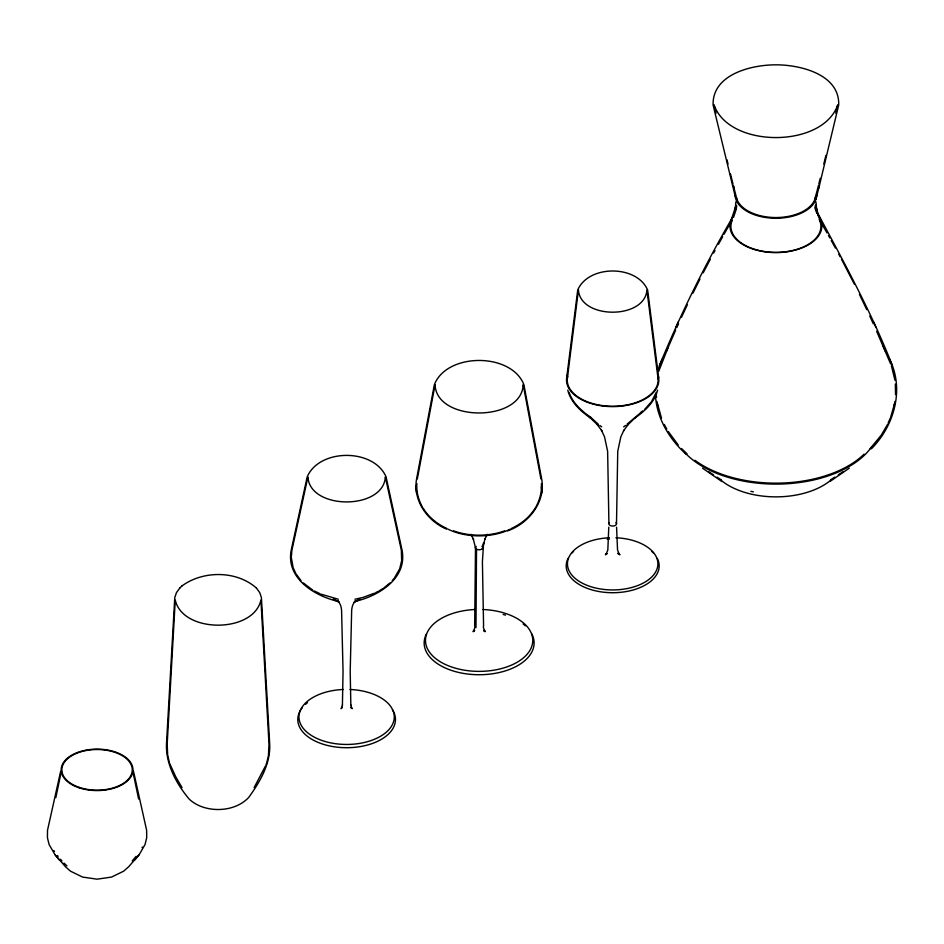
<?xml version="1.0" encoding="UTF-8"?>
<svg xmlns="http://www.w3.org/2000/svg" width="944" height="944" viewBox="0 0 944 944"><rect width="100%" height="100%" fill="white"/><g stroke="black" fill="none" stroke-linecap="round" stroke-linejoin="round"><path stroke-width="1.42" d="M616.503 523.684L617.742 451.315L620.833 436.836L623.913 430.181L623.536 430.806L628.055 424.635M475.977 627.618L476.519 549.16M608.774 527.177L607.83 549.986L606.001 554.458L606.673 553.739L605.399 554.742L607.122 553.644M895.526 394.639L895.349 384.102M291.425 556.169L291.897 550.258L307.897 476.968C309.915 510.232 383.347 510.232 385.353 476.968L401.353 550.258L401.66 560.689L399.796 568.335M735.848 201.91L735.234 209.662L736.013 205.084M446.618 529.136C427.313 521.017 412.634 500.261 416.611 478.832L434.382 384.597C447.043 352.419 511.211 352.419 523.873 384.597L541.644 478.832C545.951 501.948 528.711 523.542 507.601 530.87M416.87 483.588C416.269 491.647 418.393 499.777 422.275 506.822M541.384 483.588C541.986 491.647 539.862 499.777 535.98 506.822M541.372 488.367L541.585 485.948M541.655 493.228L542.281 485.948M342.412 705.074L343.05 671.361L341.575 610.107C341.114 606.272 340.43 603.653 337.704 600.915L339.167 602.319L333.303 599.18L338.53 601.505C314.895 596.171 285.643 578.507 291.212 550.128L307.213 476.826C319.473 448.258 373.789 448.258 386.049 476.826L402.038 550.128C407.607 578.507 378.379 596.171 354.72 601.505L359.959 599.18L354.083 602.319L355.546 600.915C352.82 603.653 352.147 606.272 351.675 610.107L350.2 671.361L350.838 705.074M736.202 209.769L736.686 205.78M567.261 379.04L578.424 290.032C580.56 319.568 644.799 319.568 646.935 290.032L658.098 379.04M566.707 377.647L577.716 290.044C588.478 264.65 636.881 264.65 647.643 290.044L658.652 377.647M893.85 406.498L894.947 401.412M417.307 478.962L435.078 384.668C436.27 422.381 521.831 422.405 523.177 384.668L540.947 478.962M55.826 797.621L61.502 770.564M60.581 771.649L47.507 830.319L47.436 837.753L49.123 844.585L54.882 854.532L65.443 866.71L70.517 871.194L82.6 877.07L97.079 879.171L111.557 877.07L123.629 871.194L128.714 866.71L139.275 854.532L145.022 844.585L146.709 837.753L146.639 830.319L133.576 771.649M835.782 113.256L837.741 104.843C822.873 148.468 728.933 148.468 714.065 104.843L716.012 113.256M735.695 206.406L730.562 221.946M818.814 184.021L820.242 178.298M823.793 163.996L825.917 155.406M818.826 187.962L838.697 105.032C839.841 74.387 800.276 64.758 775.897 64.829C751.389 64.782 712.165 74.352 713.098 105.032L735.199 196.281M341.799 707.493L342.483 704.826M658.711 371.37L668.128 347.439M814.967 199.019L818.46 185.449M815.864 199.42L819.463 185.508M894.499 403.961L890.758 416.823M735.777 210.63L733.547 217.309M657.874 370.85L659.502 365.399C680.364 314.647 704.602 265.299 732.237 217.899M657.602 390.12C654.534 402.356 644.693 411.147 634.781 418.157M266.668 763.059L268.438 755.731L268.981 743.896L260.922 600.042C253.511 633.53 182.664 633.53 175.265 600.042L167.194 743.896L167.643 754.893L169.401 762.776M265.984 764.734L266.562 763.342M656.245 392.397L651.466 401.743L644.528 409.543M265.382 766.127L254.101 787.626M399.371 569.338L394.45 577.952M341.87 707.221L341.044 708.684L342.082 707.74M675.869 327.415L678.299 321.81M659.502 365.399L662.334 358.873M675.68 330.093L666.523 351.121M888.08 423.183L890.298 418.05M142.355 847.051L142.084 847.641M676.765 327.651L678.524 323.768M681.474 317.29L687.444 304.558M692.979 293.124L699.976 279.035M703.186 272.851L710.348 259.222M487.352 534.292L484.709 539.331L485.051 538.682L482.49 548.535L483.611 542.812L482.408 561.704L483.576 625.801C482.089 627.666 487.659 634.604 483.776 630.45L484.827 631.111L483.611 630.533M713.676 253.016L715.009 250.538M887.513 424.47L881.248 435.137L870.179 448.601M718.467 244.272L722.656 236.743M724.048 234.23L732.096 220.153M535.319 507.884C529.785 517.1 521.064 524.05 511.365 528.498M134.898 859.901L139.275 854.532M179.797 588.006L176.457 592.62L174.77 597.552L166.486 743.872C165.684 764.31 176.434 783.921 189.225 799.143C196.93 806.377 207.692 809.468 218.088 809.515C229.298 809.504 240.897 805.787 248.709 797.456C259.895 781.962 270.786 763.696 269.689 743.872L261.405 597.552L259.718 592.62L256.379 588.006M136.054 856.373L132.219 860.94M392.279 580.595L393.719 578.825M871.406 448.789C892.635 427.431 903.184 394.309 892.304 365.399C871.135 311.39 842.98 260.615 815.828 209.568L821.245 221.946M181.921 585.964C203.066 570.388 236.543 570.388 256.449 588.077M179.726 588.077L181.991 585.894M389.919 582.967L383.76 588.041M627.182 425.484L636.126 416.87M627.076 424.163L642.675 411.041L640.575 412.681M625.589 425.461L623.665 426.818M849.258 468.189L829.988 481.475M838.284 474.856L843.169 471.634M382.698 588.714L378.992 590.92M830.732 479.729L834.815 477.121M375.665 592.667L377.883 591.499M374.461 593.186L363.086 597.399L354.956 599.239M474.643 630.533L473.428 631.111L474.49 630.45C470.608 634.604 476.177 627.666 474.679 625.801L475.505 547.272M338.294 599.239L321.196 594.213M750.834 491.317L753.371 491.848M617.553 553.349L619.972 554.742L618.686 553.739L619.358 554.458L617.529 549.986L616.585 527.177M319.992 593.693L314.258 590.92M350.602 707.493L352.206 708.684L351.392 707.221M446.901 528.498C437.202 524.05 428.47 517.1 422.936 507.884M716.98 477.121L721.074 479.729M721.818 481.475L702.537 468.189M601.706 426.818L599.77 425.461M312.665 590.059L303.331 582.967M708.625 471.634L713.511 474.856M591.322 417.755C582.035 411.313 572.831 403.466 569.114 392.397M590.578 418.157C580.678 411.147 570.825 402.356 567.757 390.12M589.705 416.493L598.284 424.163M66.918 865.86L64.003 863.099M681.615 448.601L687.008 453.793M685.863 454.052C669.674 439.361 657.343 419.207 655.584 397.094M589.233 416.87L598.189 425.484M60.51 859.3L61.938 860.94M597.304 424.635L601.835 430.806L601.446 430.181L604.526 436.836L607.629 451.315L608.915 523.424M678.217 444.966L668.281 431.491M300.983 580.595L296.345 574.259M54.882 854.532L56.793 856.869M57.454 857.695L59.26 859.901M57.454 855.571L58.103 856.373M54.469 851.488L53.82 850.497M182.074 787.626L175.82 776.924L169.613 763.342M819.699 220.153L827.027 232.944M828.454 235.481L829.847 237.994M831.239 240.508L835.416 248.036M664.281 424.47L666.783 429.06M838.791 254.266L840.125 256.744M841.458 259.222L854.367 284.156M470.903 534.292L473.546 539.331L473.204 538.682L475.611 548.287M295.755 573.303L293.454 568.335M859.453 294.398L866.757 309.62M869.743 316.004L873.271 323.768M890.617 363.888L876.622 331.238M873.495 321.81L875.926 327.415M889.472 358.873L892.304 365.399M883.147 346.212L885.271 351.121M891.419 365.835L894.959 380.255M661.496 418.05L656.859 401.412M816.029 210.63L816.784 213.297M293.065 567.297L291.318 557.562M736.827 199.019L733.335 185.449L733.948 187.844M350.779 704.826L351.463 707.493M657.295 403.961L657.944 406.498M726.939 159.701L728.013 163.996M730.491 174.003L732.981 184.021M816.112 206.406L817.716 212.99M132.656 770.564L138.626 799.049M815.781 205.084L816.572 209.662L815.958 201.91M815.215 207.538L815.592 209.769L815.109 205.78M656.281 394.639L656.505 397.353M415.974 485.948L416.599 493.228M531.873 634.049A54.964 31.73 0 0 1 479.127 674.724A54.964 31.73 0 0 1 426.393 634.049M503.14 614.45A54.964 31.73 0 0 1 505.477 615.134M523.129 623.972A54.964 31.73 0 0 1 525.371 625.837M482.95 609.505A53.655 30.975 0 0 1 524.935 656.528A53.655 30.975 0 0 1 433.32 656.528A53.655 30.975 0 0 1 475.304 609.505M481.912 546.269A3.682 2.124 0 0 1 481.735 549.16A3.682 2.124 0 0 1 476.72 549.266A3.682 2.124 0 0 1 476.177 546.387M510.291 529.159A47.578 27.47 0 0 1 447.963 529.159M504.662 530.847A47.235 27.27 0 0 1 453.592 530.847M392.385 709.664A48.828 28.19 0 0 1 344.879 747.695A48.828 28.19 0 0 1 302.21 707.811M305.549 704.283A48.828 28.19 0 0 1 307.532 702.619M350.023 689.486A47.66 27.518 0 0 1 387.323 731.258A47.66 27.518 0 0 1 305.927 731.258A47.66 27.518 0 0 1 343.227 689.486M657.673 376.29A45.454 26.243 0 0 1 612.68 406.262A45.454 26.243 0 0 1 567.698 376.29M657.779 374.308A46.15 26.644 0 0 1 612.68 406.616A46.15 26.644 0 0 1 567.58 374.308M615.901 522.622A3.835 2.218 0 0 1 615.264 525.454A3.835 2.218 0 0 1 610.308 525.56A3.835 2.218 0 0 1 609.317 522.764M615.913 537.773A45.229 26.113 0 0 1 651.301 577.409A45.229 26.113 0 0 1 574.058 577.409A45.229 26.113 0 0 1 609.458 537.773M657.284 558.329A46.48 26.833 0 0 1 612.68 592.726A46.48 26.833 0 0 1 568.087 558.329M571.887 553.031A46.48 26.833 0 0 1 573.574 551.379M607.157 539.236A46.48 26.833 0 0 1 609.364 539.118M651.785 551.379A46.48 26.833 0 0 1 653.472 553.031M831.062 479.965A66.611 38.456 0 0 1 720.744 479.965M871.336 447.291A103.297 59.637 0 0 1 781.431 484.012A103.297 59.637 0 0 1 685.238 453.049M817.657 215.079A45.902 26.503 0 0 1 777.537 252.579A45.902 26.503 0 0 1 732.886 216.825M816.595 193.024A40.793 23.553 0 0 1 777.36 218.241A40.793 23.553 0 0 1 735.105 194.7M815.628 196.187A39.825 22.998 0 0 1 777.325 217.533A39.825 22.998 0 0 1 736.473 197.827M819.073 219.079A44.993 25.984 0 0 1 777.502 252.355A44.993 25.984 0 0 1 731.93 220.872M864.079 454.17A102.53 59.189 0 0 1 694.937 460.283M79.131 787.803A35.907 20.733 0 0 0 132.974 769.844A35.907 20.733 0 0 0 79.131 751.896A35.907 20.733 0 0 0 79.131 787.803M79.461 787.461A35.223 20.331 0 0 0 132.29 769.856A35.223 20.331 0 0 0 79.461 752.238A35.223 20.331 0 0 0 79.461 787.461"/></g></svg>
